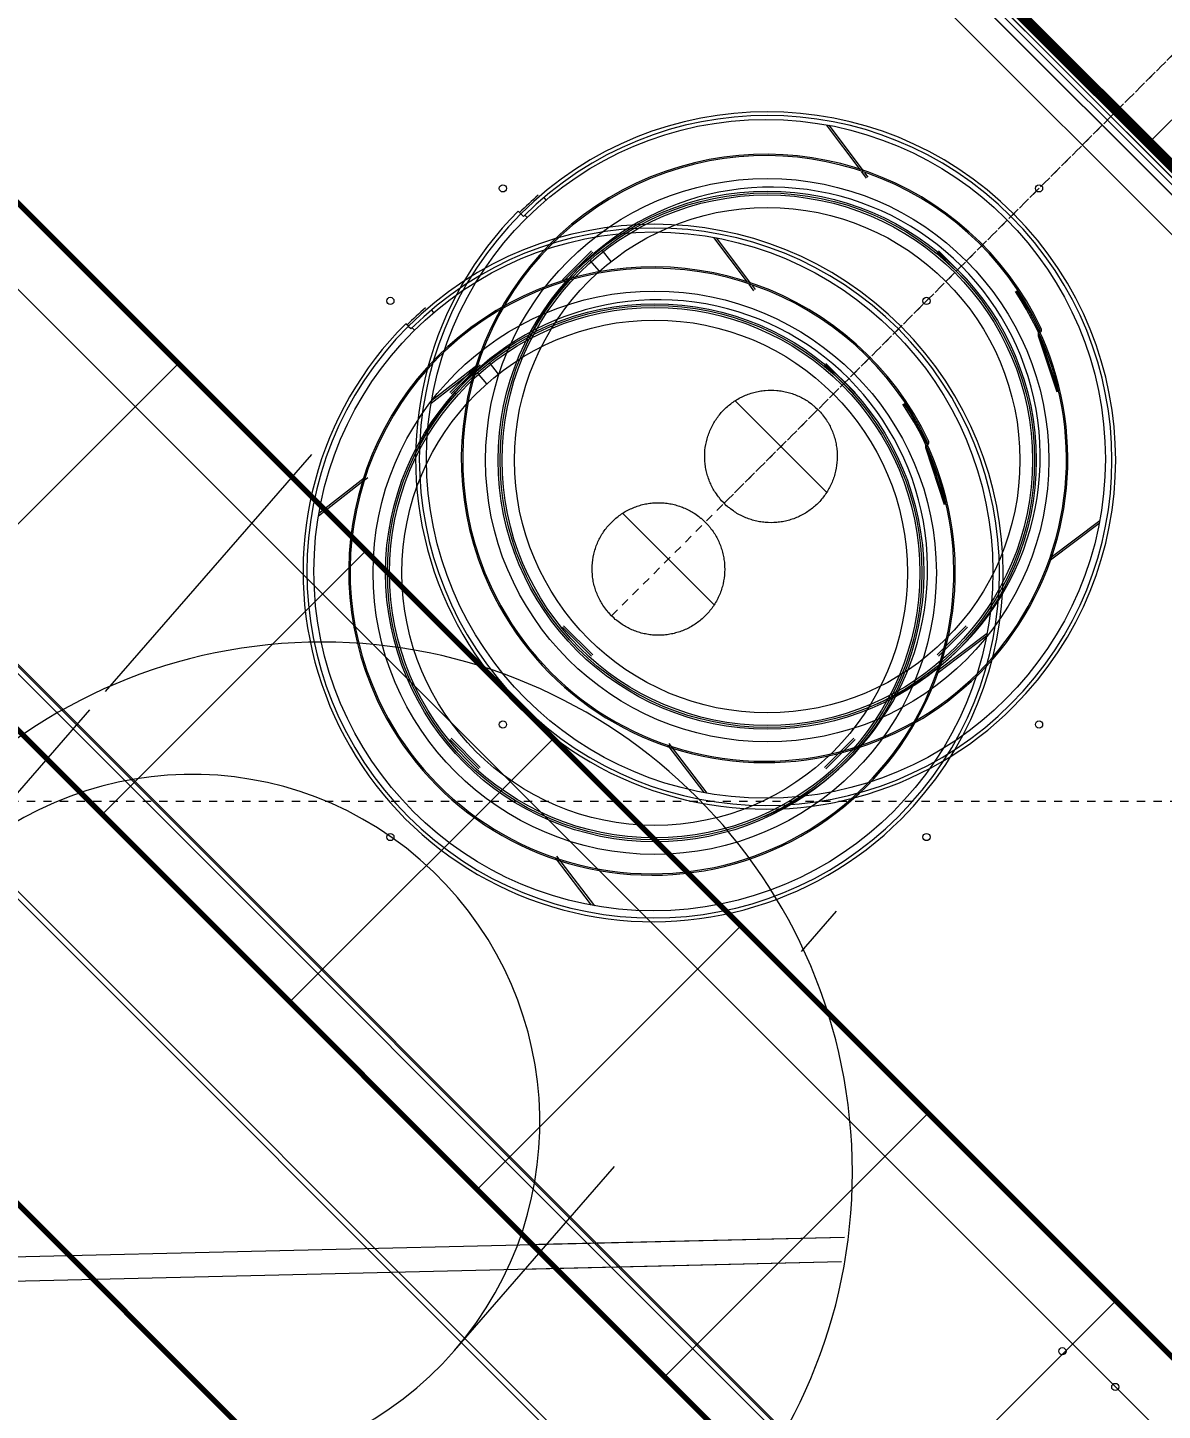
# Model space of a CAD drawing. Header units: inches. Extents: x -536 to 545, y -65 to 280.
# Drawn here: x 447.4 to 464.52, y 144.03 to 164.89 of the extents above; entities that cross this region are included whole.
import ezdxf

# ---------------------------------------------------------------- set-up
doc = ezdxf.new("R2010")
doc.units = ezdxf.units.IN
doc.header["$MEASUREMENT"] = 0
doc.linetypes.add('Dash', pattern=[0.25, 0.125, -0.125])
doc.linetypes.add('Hidden 1_8_', pattern=[0.1875, 0.125, -0.0625])
for name, color, linetype, lineweight in [('A-ANNO-DIMS', 211, 'Continuous', 9), ('A-ANNO-DIMS-32', 211, 'Continuous', 9), ('A-DETL', 90, 'Continuous', 9), ('A-DETL-HDLN', 90, 'Hidden 1_8_', 9), ('A-WALL', 113, 'Continuous', 13), ('A-WALL-PATT', 111, 'Continuous', 13), ('M-HVAC-CDFF', 50, 'Continuous', 9), ('Q-SPCQ', 91, 'Continuous', 9)]:
    doc.layers.add(name, color=color, linetype=linetype, lineweight=lineweight)
doc.styles.add('Arial', font='arial.ttf', dxfattribs={"height": 2.950599})
doc.dimstyles.new('Linear_wCenter_-_3_32__Arial', dxfattribs={"dimscale": 12, "dimtxt": 3, "dimasz": 0.333333, "dimexe": 0.25, "dimexo": 0.166667, "dimgap": 0.166667, "dimtad": 1, "dimdec": 0, "dimzin": 1, "dimdsep": 46, "dimlunit": 4, "dimtxsty": 'Arial', "dimblk1": 'OBLIQUE', "dimblk2": 'OBLIQUE', "dimsah": 1, "dimcen": 0.09, "dimdle": 0.25, "dimazin": 0, "dimtfac": 1, "dimtdec": 4, "dimtix": 1, "dimtmove": 0, "dimatfit": 3, "dimfxl": 1, "dimtvp": 1, "dimtfill": 1, "dimfrac": 2, "dimtolj": 1, "dimtzin": 0, "dimarcsym": 2})
pattern_1 = [(0, (409.45, 131.25), (60, -144), [60, 0, 0, 0]), (0, (409.45, 108), (60, -144), [60, 0, 0, 0]), (0, (409.45, 92.5), (60, -144), [60, 0, 0, 0]), (0, (409.45, 84.75), (60, -144), [60, 0, 0, 0]), (0, (409.45, 69.25), (60, -144), [60, 0, 0, 0]), (0, (409.45, 53.75), (60, -144), [60, 0, 0, 0]), (0, (409.45, 34.38), (60, -144), [60, 0, 0, 0]), (0, (409.45, 18.88), (60, -144), [60, 0, 0, 0]), (0, (409.45, 131.63), (60, -144), [60, 0, 0, 0]), (0, (409.45, 108.38), (60, -144), [60, 0, 0, 0]), (0, (409.45, 92.88), (60, -144), [60, 0, 0, 0]), (0, (409.45, 85.13), (60, -144), [60, 0, 0, 0]), (0, (409.45, 69.63), (60, -144), [60, 0, 0, 0]), (0, (409.45, 54.13), (60, -144), [60, 0, 0, 0]), (0, (409.45, 34.75), (60, -144), [60, 0, 0, 0]), (0, (409.45, 19.25), (60, -144), [60, 0, 0, 0]), (270, (455.455, 131.254), (60, 4e-15), [22.875, -121.125]), (270, (423.455, 108.004), (60, 4e-15), [15.125, -128.875]), (270, (453.455, 92.504), (60, 4e-15), [7.375, -136.625]), (270, (463.455, 84.754), (60, 4e-15), [15.125, -128.875]), (270, (432.455, 69.254), (60, 4e-15), [15.125, -128.875]), (270, (453.455, 53.754), (60, 4e-15), [19, -125]), (270, (418.455, 34.38), (60, 4e-15), [15.125, -128.875]), (270, (453.455, 18.88), (60, 4e-15), [8.375, -135.625]), (270, (455.08, 131.254), (60, 4e-15), [22.875, -121.125]), (270, (423.08, 108.004), (60, 4e-15), [15.125, -128.875]), (270, (453.08, 92.504), (60, 4e-15), [7.375, -136.625]), (270, (463.08, 84.754), (60, 4e-15), [15.125, -128.875]), (270, (432.08, 69.254), (60, 4e-15), [15.125, -128.875]), (270, (453.08, 53.754), (60, 4e-15), [19, -125]), (270, (418.08, 34.38), (60, 4e-15), [15.125, -128.875]), (270, (453.08, 18.88), (60, 4e-15), [8.375, -135.625])]
pattern_2 = [(45, (-12.018, 20.579), (-2.828427, 2.828427), []), (135, (-12.018, 20.579), (-2.828427, -2.828427), [])]
pattern_3 = [(180, (60, 23.25), (-60, 144), [60, 0, 0, 0]), (180, (60, 46.5), (-60, 144), [60, 0, 0, 0]), (180, (60, 62), (-60, 144), [60, 0, 0, 0]), (180, (60, 69.75), (-60, 144), [60, 0, 0, 0]), (180, (60, 85.25), (-60, 144), [60, 0, 0, 0]), (180, (60, 100.75), (-60, 144), [60, 0, 0, 0]), (180, (60, 120.12), (-60, 144), [60, 0, 0, 0]), (180, (60, 135.62), (-60, 144), [60, 0, 0, 0]), (180, (60, 22.88), (-60, 144), [60, 0, 0, 0]), (180, (60, 46.12), (-60, 144), [60, 0, 0, 0]), (180, (60, 61.62), (-60, 144), [60, 0, 0, 0]), (180, (60, 69.38), (-60, 144), [60, 0, 0, 0]), (180, (60, 84.88), (-60, 144), [60, 0, 0, 0]), (180, (60, 100.38), (-60, 144), [60, 0, 0, 0]), (180, (60, 119.75), (-60, 144), [60, 0, 0, 0]), (180, (60, 135.25), (-60, 144), [60, 0, 0, 0]), (90, (14, 23.25), (-60, 4e-15), [22.875, -121.125]), (90, (46, 46.5), (-60, 4e-15), [15.125, -128.875]), (90, (16, 62), (-60, 4e-15), [7.375, -136.625]), (90, (6, 69.75), (-60, 4e-15), [15.125, -128.875]), (90, (37, 85.25), (-60, 4e-15), [15.125, -128.875]), (90, (16, 100.75), (-60, 4e-15), [19, -125]), (90, (51, 120.125), (-60, 4e-15), [15.125, -128.875]), (90, (16, 135.625), (-60, 4e-15), [8.375, -135.625]), (90, (14.375, 23.25), (-60, 4e-15), [22.875, -121.125]), (90, (46.375, 46.5), (-60, 4e-15), [15.125, -128.875]), (90, (16.375, 62), (-60, 4e-15), [7.375, -136.625]), (90, (6.375, 69.75), (-60, 4e-15), [15.125, -128.875]), (90, (37.375, 85.25), (-60, 4e-15), [15.125, -128.875]), (90, (16.375, 100.75), (-60, 4e-15), [19, -125]), (90, (51.375, 120.125), (-60, 4e-15), [15.125, -128.875]), (90, (16.375, 135.625), (-60, 4e-15), [8.375, -135.625])]

# ---------------------------------------------------------------- blocks, each defined once
blk = doc.blocks.new('Walls 7 - Walls 7-1353541-Fireplace - Plan - 1st Floor')
at = {"layer": 'A-WALL-PATT', "lineweight": 9}
h = blk.add_hatch(dxfattribs=at)
h.set_pattern_fill('FP_56', color=256, style=0, pattern_type=2)
h.set_pattern_definition(pattern_1)
h.paths.add_polyline_path([(481.699, 137.335), (486.024, 141.459), (485.413, 142.1), (481.088, 137.975), (481.661, 137.374)], flags=0)
h.paths.add_polyline_path([(477.206, 142.046), (477.46, 142.289), (457.619, 163.095), (457.365, 162.852), (476.963, 142.301)], flags=0)
h.paths.add_polyline_path([(453.483, 166.923), (457.808, 171.048), (457.211, 171.674), (452.886, 167.549), (452.923, 167.51)], flags=0)
at = {"layer": 'A-WALL', "lineweight": 18}
for p, q in [((477.203, 142.044), (457.362, 162.85)), ((477.206, 142.046), (457.365, 162.852))]:
    blk.add_line(p, q, dxfattribs=at)
at = {"layer": 'A-WALL', "lineweight": 70}
blk.add_line((469.48, 116.706), (430.5, 157.582), dxfattribs=at)
blk = doc.blocks.new('Walls 7 - Walls 7-1353541-Fireplace - Plan - 2nd floor low')
at = {"layer": 'A-WALL-PATT', "lineweight": 9}
h = blk.add_hatch(dxfattribs=at)
h.set_pattern_fill('FP_55', color=256, style=0, pattern_type=2)
h.set_pattern_definition([(133.64, (508.256, 109.98), (-40.9399927, 43.867235), [60, 0, 0, 0]), (133.64, (508.332, 110.052), (-40.9399927, 43.867235), [60, 0, 0, 0]), (133.64, (508.382, 110.1), (-40.9399927, 43.867235), [60, 0, 0, 0]), (133.64, (508.407, 110.124), (-40.9399927, 43.867235), [60, 0, 0, 0]), (133.64, (508.457, 110.172), (-40.9399927, 43.867235), [60, 0, 0, 0]), (133.64, (508.508, 110.22), (-40.9399927, 43.867235), [60, 0, 0, 0]), (133.64, (508.571, 110.28), (-40.9399927, 43.867235), [60, 0, 0, 0]), (133.64, (508.621, 110.328), (-40.9399927, 43.867235), [60, 0, 0, 0]), (133.64, (508.255, 109.979), (-40.9399927, 43.867235), [60, 0, 0, 0]), (133.64, (508.33, 110.051), (-40.9399927, 43.867235), [60, 0, 0, 0]), (133.64, (508.381, 110.099), (-40.9399927, 43.867235), [60, 0, 0, 0]), (133.64, (508.406, 110.123), (-40.9399927, 43.867235), [60, 0, 0, 0]), (133.64, (508.456, 110.171), (-40.9399927, 43.867235), [60, 0, 0, 0]), (133.64, (508.507, 110.219), (-40.9399927, 43.867235), [60, 0, 0, 0]), (133.64, (508.57, 110.279), (-40.9399927, 43.867235), [60, 0, 0, 0]), (133.64, (508.62, 110.327), (-40.9399927, 43.867235), [60, 0, 0, 0]), (43.64, (476.51, 143.27), (-41.41, 43.42), [0.103, -0.544]), (43.64, (498.67, 120.184), (-41.41, 43.42), [0.068, -0.579]), (43.64, (478.016, 141.94), (-41.41, 43.42), [0.033, -0.613]), (43.64, (471.14, 149.203), (-41.41, 43.42), [0.068, -0.579]), (43.64, (492.585, 126.817), (-41.41, 43.42), [0.068, -0.579]), (43.64, (478.14, 142.06), (-41.41, 43.42), [0.085, -0.561]), (43.64, (502.36, 116.793), (-41.407, 43.42), [0.068, -0.579]), (43.64, (478.256, 142.17), (-41.41, 43.42), [0.038, -0.609]), (43.64, (476.77, 143), (-41.41, 43.42), [0.103, -0.544]), (43.64, (498.93, 119.91), (-41.41, 43.42), [0.068, -0.579]), (43.64, (478.275, 141.67), (-41.41, 43.42), [0.033, -0.613]), (43.64, (471.4, 148.93), (-41.41, 43.42), [0.068, -0.579]), (43.64, (492.843, 126.545), (-41.41, 43.42), [0.068, -0.579]), (43.64, (478.4, 141.79), (-41.41, 43.42), [0.085, -0.561]), (43.64, (502.62, 116.52), (-41.407, 43.42), [0.068, -0.579]), (43.64, (478.514, 141.9), (-41.41, 43.42), [0.038, -0.609])])
h.paths.add_polyline_path([(483.774, 135.154), (483.971, 135.342), (450.482, 170.46), (450.284, 170.272), (452.886, 167.549), (452.964, 167.623), (481.774, 137.407), (481.699, 137.335), (483.586, 135.351)], flags=0)
h.paths.add_polyline_path([(477.203, 142.044), (477.206, 142.046), (476.959, 142.301)], flags=0)
h = blk.add_hatch(dxfattribs=at)
h.set_pattern_fill('FP_56', color=256, style=0, pattern_type=2)
h.set_pattern_definition(pattern_1)
h.paths.add_polyline_path([(481.699, 137.335), (481.777, 137.409), (481.166, 138.05), (481.088, 137.975)], flags=0)
h.paths.add_polyline_path([(477.206, 142.046), (477.284, 142.121), (457.443, 162.927), (457.365, 162.852), (476.963, 142.301)], flags=0)
h.paths.add_polyline_path([(453.483, 166.923), (453.561, 166.997), (452.964, 167.623), (452.886, 167.549), (452.96, 167.471)], flags=0)
at = {"layer": 'A-WALL', "lineweight": 70}
blk.add_line((450.482, 170.46), (483.971, 135.342), dxfattribs=at)
at = {"layer": 'A-WALL', "lineweight": 18}
for p, q in [((452.964, 167.623), (481.777, 137.409)), ((477.203, 142.044), (457.362, 162.85)), ((477.206, 142.046), (457.365, 162.852))]:
    blk.add_line(p, q, dxfattribs=at)
blk = doc.blocks.new('Air Terminals 1 - Air Terminals 1-1437513-Fireplace - Plan - 2nd floor low')
at = {"layer": 'M-HVAC-CDFF'}
h = blk.add_hatch(dxfattribs=at)
h.set_pattern_fill('FP_158', color=256, style=0, pattern_type=2)
h.set_pattern_definition(pattern_3)
h.paths.add_polyline_path([(451.169, 126.181), (453.097, 126.135), (454.98, 126.552), (456.708, 127.407), (458.182, 128.652), (459.314, 130.212), (460.041, 131.999), (460.319, 133.907), (460.132, 135.827), (459.491, 137.646), (458.433, 139.259), (457.021, 140.571), (455.335, 141.508), (453.474, 142.014), (451.546, 142.06), (449.663, 141.643), (447.934, 140.787), (446.461, 139.543), (445.328, 137.982), (444.601, 136.196), (444.323, 134.287), (444.51, 132.368), (445.151, 130.549), (446.209, 128.936), (447.622, 127.623), (449.307, 126.687)], flags=0)
for start, end in [(358.64, 178.64), (178.64, 358.64)]:
    blk.add_arc((452.321, 134.097), 8, start, end, dxfattribs=at)
blk = doc.blocks.new('Specialty Equipment 1 - Specialty Equipment 1-1366909-Fireplace - Plan - 2nd floor high')
at = {"layer": 'Q-SPCQ'}
for p, q in [((455.311, 147.689), (452.116, 144.185)), ((451.872, 143.917), (449.39, 141.195)), ((462.524, 140.015), (463.07, 140.614)), ((457.149, 134.12), (459.63, 136.842))]:
    blk.add_line(p, q, dxfattribs=at)
for start, end in [(317.64, 137.64), (137.64, 317.64)]:
    blk.add_arc((453.269, 137.658), 5.25, start, end, dxfattribs=at)
blk = doc.blocks.new('Air Terminals 1 - Air Terminals 1-1437513-Fireplace - Plan - 2nd floor high')
at = {"layer": 'M-HVAC-CDFF'}
h = blk.add_hatch(dxfattribs=at)
h.set_pattern_fill('FP_158', color=256, style=0, pattern_type=2)
h.set_pattern_definition(pattern_3)
h.paths.add_polyline_path([(453.097, 126.135), (454.98, 126.552), (456.708, 127.407), (458.182, 128.652), (459.314, 130.212), (460.041, 131.999), (460.319, 133.907), (460.132, 135.827), (459.491, 137.646), (458.433, 139.259), (457.002, 140.582), (455.335, 141.508), (453.474, 142.014), (451.546, 142.06), (449.663, 141.643), (447.934, 140.787), (446.461, 139.543), (445.328, 137.982), (444.601, 136.196), (444.323, 134.287), (444.51, 132.368), (445.151, 130.549), (446.209, 128.936), (447.622, 127.623), (449.307, 126.687), (451.169, 126.181)], flags=0)
h.paths.add_polyline_path([(450.616, 129.653), (449.251, 129.769), (447.962, 130.235), (446.837, 131.018), (445.954, 132.066), (445.372, 133.306), (445.13, 134.656), (445.246, 136.021), (445.712, 137.31), (446.495, 138.435), (447.397, 139.423), (448.466, 140.33), (449.727, 140.935), (451.093, 141.195), (452.472, 141.093), (453.769, 140.637), (454.897, 139.857), (455.777, 138.806), (456.351, 137.556), (456.579, 136.192), (456.433, 134.772), (455.96, 133.497), (455.155, 132.348), (454.254, 131.36), (453.206, 130.476), (451.966, 129.894), (450.679, 129.664)], flags=0)
for start, end in [(358.64, 178.64), (178.64, 358.64)]:
    blk.add_arc((452.321, 134.097), 8, start, end, dxfattribs=at)
blk = doc.blocks.new('DIMBLOCK7-Fireplace - Plan - 1st Floor')
at = {"layer": 'A-ANNO-DIMS-32'}
for p, q in [((435.234, 163.48), (421.713, 149.959)), ((423.834, 152.08), (435.234, 163.48)), ((421.713, 154.202), (454.24, 121.675)), ((463.519, 135.196), (449.997, 121.675)), ((452.119, 123.796), (463.519, 135.196))]:
    blk.add_line(p, q, dxfattribs=at)
at = {"layer": 'A-ANNO-DIMS-32', "lineweight": 50}
for p, q in [((423.834, 152.08), (421.006, 152.08)), ((423.834, 152.08), (426.663, 152.08)), ((452.119, 123.796), (449.29, 123.796)), ((452.119, 123.796), (454.947, 123.796))]:
    blk.add_line(p, q, dxfattribs=at)
at = {"layer": 'A-ANNO-DIMS-32', "color": 0, "insert": (438.393, 145.763), "char_height": 2.9506, "width": 12.57231, "attachment_point": 1, "rotation": 315, "line_spacing_factor": 0.938532, "style": 'Arial', "bg_fill": 3, "box_fill_scale": 1.25, "bg_fill_color": 0, "bg_fill_transparency": 0}
blk.add_mtext('3\' - 4"', dxfattribs=at)
blk = doc.blocks.new('_Oblique')
at = {"color": 0, "linetype": 'ByBlock', "lineweight": -2}
blk.add_line((-0.5, -0.5), (0.5, 0.5), dxfattribs=at)

msp = doc.modelspace()

# ---------------------------------------------------------------- hatches: boundary and pattern name
at = {"layer": 'A-WALL-PATT', "lineweight": 9}
h = msp.add_hatch(dxfattribs=at)
h.set_pattern_fill('FP_57', color=256, style=0, pattern_type=2)
h.set_pattern_definition(pattern_2)
h.paths.add_polyline_path([(473.94858, 153.58085), (477.92605, 157.55832), (457.59673, 177.88764), (453.61926, 173.91017), (465.94527, 161.58415)], flags=0)
h = msp.add_hatch(dxfattribs=at)
h.set_pattern_fill('FP_57', color=256, style=0, pattern_type=2)
h.set_pattern_definition(pattern_2)
h.paths.add_polyline_path([(460.95549, 140.58776), (464.93296, 144.56523), (440.62617, 168.87203), (436.64869, 164.89455), (439.70891, 161.83434)], flags=0)
h = msp.add_hatch(dxfattribs=at)
h.set_pattern_fill('FP_57', color=256, style=0, pattern_type=2)
h.set_pattern_definition(pattern_2)
h.paths.add_polyline_path([(464.93296, 136.61028), (481.90353, 153.58085), (477.92605, 157.55832), (460.95549, 140.58776)], flags=0)

# ---------------------------------------------------------------- linework, layer by layer
at = {"layer": 'A-DETL'}
for p, q in [((475.88373, 150.54693), (450.73383, 175.69683)), ((465.42935, 137.07697), (437.26388, 165.24245)), ((465.42935, 137.07697), (437.26388, 165.24245)), ((463.73092, 135.37854), (435.56544, 163.54402)), ((459.44355, 163.42854), (459.95197, 162.75177)), ((459.44355, 163.42854), (459.95197, 162.75177)), ((459.48421, 163.42105), (460.00055, 162.73373)), ((459.48421, 163.42105), (460.00055, 162.73373)), ((459.97523, 162.72081), (460.04843, 162.62337)), ((459.97523, 162.72081), (460.04843, 162.62337)), ((460.02381, 162.70276), (460.07082, 162.64019)), ((460.02381, 162.70276), (460.07082, 162.64019)), ((455.2213, 162.29338), (455.18812, 162.33293)), ((455.2213, 162.29338), (455.18812, 162.33293)), ((454.83811, 162.08648), (454.79852, 162.12609)), ((454.83811, 162.08648), (454.79852, 162.12609)), ((454.87682, 162.046), (454.83722, 162.0856)), ((454.87682, 162.046), (454.83722, 162.0856)), ((454.93311, 162.0293), (454.89667, 162.06575)), ((454.93311, 162.0293), (454.89667, 162.06575)), ((457.74512, 161.73011), (458.25354, 161.05334)), ((457.78578, 161.72262), (458.30212, 161.0353)), ((455.90174, 161.52558), (455.46333, 161.08717)), ((455.90174, 161.52558), (455.46333, 161.08717)), ((455.48313, 161.06738), (455.92153, 161.50578)), ((455.48313, 161.06738), (455.92153, 161.50578)), ((456.1996, 161.36658), (456.06432, 161.5388)), ((456.1996, 161.36658), (456.06432, 161.5388)), ((461.11963, 161.50578), (461.55803, 161.06738)), ((461.11963, 161.50578), (461.55803, 161.06738)), ((461.57783, 161.08717), (461.13943, 161.52558)), ((461.57783, 161.08717), (461.13943, 161.52558)), ((441.03629, 161.35548), (461.54239, 140.84939)), ((441.03629, 161.35548), (461.54239, 140.84939)), ((456.02461, 161.22046), (455.87928, 161.3843)), ((456.02461, 161.22046), (455.87928, 161.3843)), ((458.2768, 161.02238), (458.35, 160.92494)), ((458.32538, 161.00433), (458.37239, 160.94175)), ((453.52287, 160.59495), (453.48968, 160.6345)), ((453.13968, 160.38805), (453.10009, 160.42766)), ((453.17839, 160.34757), (453.13879, 160.38717)), ((453.23468, 160.33087), (453.19824, 160.36732)), ((462.64449, 160.24305), (462.92503, 159.39843)), ((462.64449, 160.24305), (462.92503, 159.39843)), ((462.66442, 160.24967), (462.94496, 159.40505)), ((462.66442, 160.24967), (462.94496, 159.40505)), ((454.2033, 159.82715), (453.7649, 159.38874)), ((454.50117, 159.66815), (454.36589, 159.84037)), ((459.8794, 159.38874), (459.44099, 159.82715)), ((439.33786, 159.65705), (459.84396, 139.15096)), ((453.48239, 159.22762), (454.15617, 159.75331)), ((453.48239, 159.22762), (454.15617, 159.75331)), ((453.48937, 159.26858), (454.17321, 159.80212)), ((453.48937, 159.26858), (454.17321, 159.80212)), ((453.7847, 159.36895), (454.2231, 159.80735)), ((454.32618, 159.52203), (454.18085, 159.68587)), ((454.18668, 159.77712), (454.22537, 159.8073)), ((454.18668, 159.77712), (454.22537, 159.8073)), ((459.4212, 159.80735), (459.8596, 159.36895)), ((459.44988, 157.88659), (458.07332, 159.26315)), ((459.44988, 157.88659), (458.07332, 159.26315)), ((460.94606, 158.54462), (461.2266, 157.7)), ((460.96599, 158.55124), (461.24653, 157.70661)), ((451.78396, 157.52919), (452.45774, 158.05488)), ((451.79094, 157.57015), (452.47478, 158.10369)), ((452.48825, 158.07869), (452.52694, 158.10887)), ((457.75145, 156.18816), (456.37489, 157.56472)), ((463.57102, 157.45289), (462.81749, 156.8849)), ((463.57102, 157.45289), (462.81749, 156.8849)), ((463.56325, 157.41197), (462.83105, 156.86006)), ((463.56325, 157.41197), (462.83105, 156.86006)), ((455.48313, 155.86928), (455.92153, 155.43088)), ((455.48313, 155.86928), (455.92153, 155.43088)), ((461.11963, 155.43088), (461.55803, 155.86928)), ((461.11963, 155.43088), (461.55803, 155.86928)), ((455.46333, 155.84948), (455.90174, 155.41108)), ((455.46333, 155.84948), (455.90174, 155.41108)), ((461.87259, 155.75446), (461.11906, 155.18647)), ((461.86482, 155.71354), (461.13262, 155.16163)), ((461.13943, 155.41108), (461.57783, 155.84948)), ((461.13943, 155.41108), (461.57783, 155.84948)), ((453.7649, 154.15105), (454.2033, 153.71265)), ((453.7847, 154.17085), (454.2231, 153.73245)), ((457.60383, 153.35112), (457.05824, 154.06502)), ((457.60383, 153.35112), (457.05824, 154.06502)), ((457.0725, 154.09247), (457.64472, 153.34373)), ((457.0725, 154.09247), (457.64472, 153.34373)), ((459.4212, 153.73245), (459.8596, 154.17085)), ((459.44099, 153.71265), (459.8794, 154.15105)), ((455.9054, 151.65269), (455.35981, 152.36659)), ((455.37407, 152.39404), (455.94629, 151.6453))]:
    msp.add_line(p, q, dxfattribs=at)
for centre, radius in [((458.53506, 158.38776), 5.122), ((458.53506, 158.38776), 5.122), ((458.55486, 158.36796), 4.25), ((458.55486, 158.36796), 4.25), ((458.55486, 158.36796), 4.06), ((458.55486, 158.36796), 4.06), ((454.56678, 162.46918), 0.0545), ((454.56678, 162.46918), 0.0545), ((458.55486, 158.36796), 4.032), ((458.55486, 158.36796), 4.032), ((458.55486, 158.36796), 4.002), ((458.55486, 158.36796), 4.002), ((462.65608, 162.46918), 0.0545), ((462.65608, 162.46918), 0.0545), ((458.55486, 158.36796), 3.813), ((458.55486, 158.36796), 3.813), ((456.83663, 156.68933), 5.122), ((456.85643, 156.66953), 4.25), ((456.85643, 156.66953), 4.06), ((452.86835, 160.77075), 0.0545), ((456.85643, 156.66953), 4.032), ((456.85643, 156.66953), 4.002), ((460.95765, 160.77075), 0.0545), ((456.85643, 156.66953), 3.813), ((454.56678, 154.37988), 0.0545), ((454.56678, 154.37988), 0.0545), ((462.65608, 154.37988), 0.0545), ((462.65608, 154.37988), 0.0545), ((452.86835, 152.68145), 0.0545), ((460.95765, 152.68145), 0.0545), ((463.0084, 144.92215), 0.0545), ((463.0084, 144.92215), 0.0545), ((463.80694, 144.38299), 0.0545)]:
    msp.add_circle(centre, radius, dxfattribs=at)
for centre, radius, start, end in [((458.55486, 158.36796), 5.25754, 315, 135), ((458.55486, 158.36796), 5.25754, 315, 135), ((458.55486, 158.36796), 5.20154, 315, 135), ((458.55486, 158.36796), 5.20154, 315, 135), ((458.53506, 158.38776), 4.59552, 25.374035, 205), ((458.53506, 158.38776), 4.59552, 25.374035, 205), ((458.53506, 158.38776), 4.57452, 25.374035, 205), ((458.53506, 158.38776), 4.57452, 25.374035, 205), ((458.53506, 158.38776), 5.25754, 130.832977, 134.986276), ((458.53506, 158.38776), 5.25754, 130.832977, 134.986276), ((458.61143, 158.42453), 4.0625, 293.196813, 156.821629), ((458.61143, 158.42453), 4.0625, 293.196813, 156.821629), ((458.53506, 158.38776), 5.28554, 134.986276, 315), ((458.53506, 158.38776), 5.28554, 134.986276, 315), ((456.85643, 156.66953), 5.25754, 315, 135), ((458.53506, 158.38776), 5.22954, 135, 315), ((458.53506, 158.38776), 5.22954, 135, 315), ((456.85643, 156.66953), 5.20154, 315, 135), ((456.83663, 156.68933), 4.59552, 25.374035, 205), ((456.83663, 156.68933), 4.57452, 25.374035, 205), ((458.51603, 158.37888), 4.57452, 205, 33.802061), ((458.51603, 158.37888), 4.57452, 205, 33.802061), ((458.51603, 158.37888), 4.55352, 205, 33.802061), ((458.51603, 158.37888), 4.55352, 205, 33.802061), ((456.83663, 156.68933), 5.25754, 130.832977, 134.986276), ((456.913, 156.7261), 4.0625, 293.196813, 156.821629), ((456.83663, 156.68933), 5.28554, 134.986276, 315), ((456.83663, 156.68933), 5.22954, 135, 315), ((462.70902, 160.26449), 0.068, 154.794374, 198.374035), ((462.70902, 160.26449), 0.068, 154.794374, 198.374035), ((462.64117, 160.3352), 0.03, 312.651324, 25.374035), ((462.64117, 160.3352), 0.03, 312.651324, 25.374035), ((462.64117, 160.3352), 0.051, 313.814949, 25.374035), ((462.64117, 160.3352), 0.051, 313.814949, 25.374035), ((456.8176, 156.68045), 4.57452, 205, 33.802061), ((456.8176, 156.68045), 4.55352, 205, 33.802061), ((461.01059, 158.56606), 0.068, 154.794374, 198.374035), ((460.94274, 158.63677), 0.03, 312.651324, 25.374035), ((460.94274, 158.63677), 0.051, 313.814949, 25.374035)]:
    msp.add_arc(centre, radius, start, end, dxfattribs=at)
for points, knots in [([(457.90432, 157.71742), (457.83581, 157.78753), (457.86216, 157.76387), (457.78119, 157.86231), (457.7412, 157.9298), (457.7004, 158.00885), (457.66838, 158.08871), (457.64249, 158.17199), (457.62422, 158.25715), (457.60986, 158.37233), (457.61071, 158.51822), (457.63695, 158.66198), (457.67276, 158.77291), (457.70662, 158.8533), (457.74714, 158.93005), (457.80956, 159.02683), (457.90279, 159.13716), (458.01368, 159.22981), (458.11095, 159.29175), (458.18803, 159.33186), (458.26862, 159.36524), (458.35199, 159.39161), (458.43736, 159.41056), (458.55274, 159.42576), (458.66967, 159.42579), (458.78497, 159.41064), (458.86994, 159.39188), (458.95257, 159.36567), (459.0314, 159.33354), (459.10926, 159.29295), (459.1757, 159.25327), (459.27272, 159.17327), (459.24935, 159.19925), (459.31854, 159.13163)], [0, 0, 0, 0, 0.09366148, 0.18369613, 0.27058757, 0.35643827, 0.44310564, 0.53025991, 0.61726492, 0.70416617, 0.87806249, 1.05264074, 1.14017147, 1.22739263, 1.31398373, 1.40021223, 1.57251299, 1.74504755, 1.8314286, 1.91812081, 2.00535945, 2.09281284, 2.18011821, 2.26732185, 2.44160701, 2.52881766, 2.61583162, 2.70240748, 2.78808335, 2.87277446, 2.95845741, 3.04729641, 3.13973387, 3.13973387, 3.13973387, 3.13973387]), ([(457.90432, 157.71742), (457.83581, 157.78753), (457.86216, 157.76387), (457.78119, 157.86231), (457.7412, 157.9298), (457.7004, 158.00885), (457.66838, 158.08871), (457.64249, 158.17199), (457.62422, 158.25715), (457.60986, 158.37233), (457.61071, 158.51822), (457.63695, 158.66198), (457.67276, 158.77291), (457.70662, 158.8533), (457.74714, 158.93005), (457.80956, 159.02683), (457.90279, 159.13716), (458.01368, 159.22981), (458.11095, 159.29175), (458.18803, 159.33186), (458.26862, 159.36524), (458.35199, 159.39161), (458.43736, 159.41056), (458.55274, 159.42576), (458.66967, 159.42579), (458.78497, 159.41064), (458.86994, 159.39188), (458.95257, 159.36567), (459.0314, 159.33354), (459.10926, 159.29295), (459.1757, 159.25327), (459.27272, 159.17327), (459.24935, 159.19925), (459.31854, 159.13163)], [0, 0, 0, 0, 0.09366148, 0.18369613, 0.27058757, 0.35643827, 0.44310564, 0.53025991, 0.61726492, 0.70416617, 0.87806249, 1.05264074, 1.14017147, 1.22739263, 1.31398373, 1.40021223, 1.57251299, 1.74504755, 1.8314286, 1.91812081, 2.00535945, 2.09281284, 2.18011821, 2.26732185, 2.44160701, 2.52881766, 2.61583162, 2.70240748, 2.78808335, 2.87277446, 2.95845741, 3.04729641, 3.13973387, 3.13973387, 3.13973387, 3.13973387]), ([(459.31854, 159.13163), (459.38706, 159.0615), (459.36071, 159.08517), (459.44168, 158.98672), (459.48167, 158.91923), (459.52246, 158.84019), (459.55448, 158.76035), (459.58036, 158.67708), (459.59863, 158.59192), (459.61299, 158.47678), (459.61215, 158.33094), (459.58595, 158.18724), (459.55017, 158.07634), (459.51634, 157.99596), (459.47584, 157.91922), (459.41345, 157.82243), (459.32025, 157.71206), (459.20934, 157.61937), (459.11205, 157.55739), (459.03496, 157.51725), (458.95435, 157.48385), (458.87096, 157.45747), (458.78559, 157.4385), (458.67019, 157.42329), (458.55325, 157.42326), (458.43794, 157.4384), (458.35296, 157.45716), (458.27032, 157.48337), (458.19148, 157.5155), (458.11362, 157.55609), (458.04718, 157.59577), (457.95015, 157.67578), (457.97353, 157.64979), (457.90432, 157.71742)], [0, 0, 0, 0, 0.09368543, 0.1837297, 0.27061557, 0.35645191, 0.44310334, 0.53024604, 0.61724606, 0.70413506, 0.87795455, 1.05245423, 1.13996831, 1.2271732, 1.31373417, 1.39993972, 1.57226715, 1.74484673, 1.83126337, 1.91798816, 2.00524367, 2.09270871, 2.18003185, 2.2672519, 2.44154733, 2.52876581, 2.61579087, 2.70237789, 2.78805966, 2.87274824, 2.95842956, 3.04727772, 3.13973379, 3.13973379, 3.13973379, 3.13973379]), ([(459.31854, 159.13163), (459.38706, 159.0615), (459.36071, 159.08517), (459.44168, 158.98672), (459.48167, 158.91923), (459.52246, 158.84019), (459.55448, 158.76035), (459.58036, 158.67708), (459.59863, 158.59192), (459.61299, 158.47678), (459.61215, 158.33094), (459.58595, 158.18724), (459.55017, 158.07634), (459.51634, 157.99596), (459.47584, 157.91922), (459.41345, 157.82243), (459.32025, 157.71206), (459.20934, 157.61937), (459.11205, 157.55739), (459.03496, 157.51725), (458.95435, 157.48385), (458.87096, 157.45747), (458.78559, 157.4385), (458.67019, 157.42329), (458.55325, 157.42326), (458.43794, 157.4384), (458.35296, 157.45716), (458.27032, 157.48337), (458.19148, 157.5155), (458.11362, 157.55609), (458.04718, 157.59577), (457.95015, 157.67578), (457.97353, 157.64979), (457.90432, 157.71742)], [0, 0, 0, 0, 0.09368543, 0.1837297, 0.27061557, 0.35645191, 0.44310334, 0.53024604, 0.61724606, 0.70413506, 0.87795455, 1.05245423, 1.13996831, 1.2271732, 1.31373417, 1.39993972, 1.57226715, 1.74484673, 1.83126337, 1.91798816, 2.00524367, 2.09270871, 2.18003185, 2.2672519, 2.44154733, 2.52876581, 2.61579087, 2.70237789, 2.78805966, 2.87274824, 2.95842956, 3.04727772, 3.13973379, 3.13973379, 3.13973379, 3.13973379]), ([(456.20589, 156.01899), (456.13738, 156.0891), (456.16373, 156.06544), (456.08276, 156.16388), (456.04277, 156.23137), (456.00197, 156.31042), (455.96995, 156.39028), (455.94406, 156.47356), (455.92579, 156.55872), (455.91143, 156.6739), (455.91228, 156.81979), (455.93852, 156.96355), (455.97433, 157.07448), (456.00819, 157.15487), (456.04871, 157.23162), (456.11113, 157.32839), (456.20436, 157.43873), (456.31525, 157.53138), (456.41252, 157.59332), (456.4896, 157.63343), (456.57019, 157.66681), (456.65356, 157.69318), (456.73893, 157.71213), (456.85431, 157.72733), (456.97124, 157.72736), (457.08654, 157.71221), (457.17151, 157.69345), (457.25414, 157.66724), (457.33297, 157.63511), (457.41083, 157.59452), (457.47727, 157.55484), (457.57429, 157.47484), (457.55091, 157.50082), (457.62011, 157.4332)], [0, 0, 0, 0, 0.09366148, 0.18369613, 0.27058757, 0.35643827, 0.44310564, 0.53025991, 0.61726492, 0.70416617, 0.87806249, 1.05264074, 1.14017147, 1.22739263, 1.31398373, 1.40021223, 1.57251299, 1.74504755, 1.8314286, 1.91812081, 2.00535945, 2.09281284, 2.18011821, 2.26732185, 2.44160701, 2.52881766, 2.61583162, 2.70240748, 2.78808335, 2.87277446, 2.95845741, 3.04729641, 3.13973387, 3.13973387, 3.13973387, 3.13973387]), ([(457.62011, 157.4332), (457.68863, 157.36307), (457.66228, 157.38674), (457.74325, 157.28829), (457.78324, 157.2208), (457.82403, 157.14176), (457.85605, 157.06192), (457.88193, 156.97865), (457.9002, 156.89349), (457.91456, 156.77835), (457.91372, 156.63251), (457.88752, 156.48881), (457.85174, 156.37791), (457.81791, 156.29753), (457.77741, 156.22079), (457.71502, 156.124), (457.62181, 156.01363), (457.51091, 155.92094), (457.41362, 155.85896), (457.33653, 155.81882), (457.25591, 155.78542), (457.17253, 155.75904), (457.08716, 155.74007), (456.97176, 155.72486), (456.85482, 155.72483), (456.73951, 155.73997), (456.65453, 155.75873), (456.57189, 155.78494), (456.49305, 155.81707), (456.41519, 155.85766), (456.34875, 155.89734), (456.25172, 155.97735), (456.2751, 155.95136), (456.20589, 156.01899)], [0, 0, 0, 0, 0.09368543, 0.1837297, 0.27061557, 0.35645191, 0.44310334, 0.53024604, 0.61724606, 0.70413506, 0.87795455, 1.05245423, 1.13996831, 1.2271732, 1.31373417, 1.39993972, 1.57226715, 1.74484673, 1.83126337, 1.91798816, 2.00524367, 2.09270871, 2.18003185, 2.2672519, 2.44154733, 2.52876581, 2.61579087, 2.70237789, 2.78805966, 2.87274824, 2.95842956, 3.04727772, 3.13973379, 3.13973379, 3.13973379, 3.13973379])]:
    msp.add_open_spline(points, degree=3, knots=knots, dxfattribs=at)
at = {"layer": 'A-DETL-HDLN'}
for p, q in [((457.90432, 157.71742), (474.16778, 173.98088)), ((457.90432, 157.71742), (474.16778, 173.98088)), ((456.20589, 156.01899), (472.46935, 172.28245))]:
    msp.add_line(p, q, dxfattribs=at)
at = {"layer": 'A-DETL-HDLN', "linetype": 'Dash'}
msp.add_line((426.88241, 153.22223), (470.38241, 153.22223), dxfattribs=at)
msp.add_line((426.88241, 153.22223), (470.38241, 153.22223), dxfattribs=at)
msp.add_line((426.88241, 153.22223), (470.38241, 153.22223), dxfattribs=at)
at = {"layer": 'A-WALL', "lineweight": 70}
for p, q in [((453.61926, 173.91017), (473.94858, 153.58085)), ((436.64869, 164.89455), (464.93296, 136.61028)), ((464.93296, 144.56523), (444.60364, 164.89455))]:
    msp.add_line(p, q, dxfattribs=at)

# ---------------------------------------------------------------- block references
at = {"layer": 'A-WALL', "lineweight": 18, "rotation": 1.359999999999642}
for name in ['Walls 7 - Walls 7-1353541-Fireplace - Plan - 1st Floor', 'Walls 7 - Walls 7-1353541-Fireplace - Plan - 2nd floor low']:
    msp.add_blockref(name, (0, 0), dxfattribs=at)
at = {"layer": 'M-HVAC-CDFF', "rotation": 1.359999999999642}
for name in ['Air Terminals 1 - Air Terminals 1-1437513-Fireplace - Plan - 2nd floor low', 'Air Terminals 1 - Air Terminals 1-1437513-Fireplace - Plan - 2nd floor high']:
    msp.add_blockref(name, (2.82843, 2.82843), dxfattribs=at)
at = {"layer": 'Q-SPCQ', "rotation": 1.359999999999642}
msp.add_blockref('Specialty Equipment 1 - Specialty Equipment 1-1366909-Fireplace - Plan - 2nd floor high', (0, 0), dxfattribs=at)

# ---------------------------------------------------------------- next in the draw order: dimensions: what is measured, and where the dimension line sits
at = {"layer": 'A-ANNO-DIMS'}
dim = msp.add_linear_dim(base=(452.11874, 123.79606), p1=(436.64869, 164.89455), p2=(464.93296, 136.61028), angle=315, dimstyle='Linear_wCenter_-_3_32__Arial', override={"dimpost": '<>', "dimfxl": 40}, dxfattribs=at)
dim.commit()
dim.dimension.update_dxf_attribs({"geometry": 'DIMBLOCK7-Fireplace - Plan - 1st Floor', "text_midpoint": (440.45678, 140.41837)})

doc.saveas('drawing.dxf')
